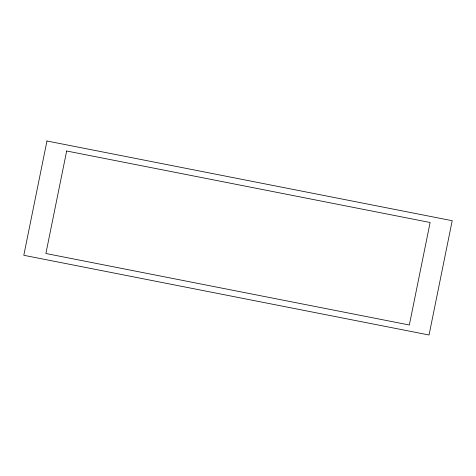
<?xml version="1.0" encoding="UTF-8"?>
<svg xmlns="http://www.w3.org/2000/svg" width="476" height="476" viewBox="0 0 476 476"><rect width="100%" height="100%" fill="white"/><g stroke="black" fill="none" stroke-linecap="round" stroke-linejoin="round"><path stroke-width="0.71" d="M46.957 140.997L23.8 255.291L429.043 335.003L452.2 220.709L46.957 140.997M66.658 150.999L45.886 253.506L409.342 325.001L430.114 222.494L66.658 150.999"/></g></svg>
